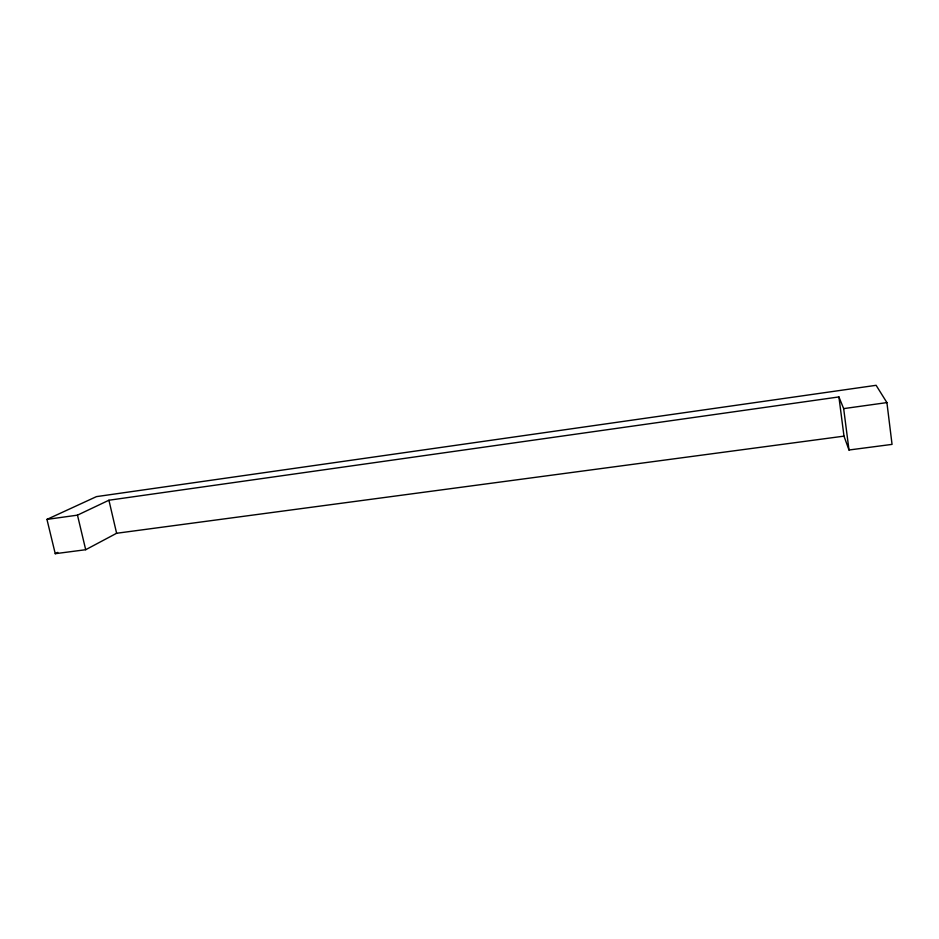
<?xml version="1.0" encoding="UTF-8"?>
<svg xmlns="http://www.w3.org/2000/svg" width="939" height="939" viewBox="0 0 939 939"><rect width="100%" height="100%" fill="white"/><g stroke="black" fill="none" stroke-linecap="round" stroke-linejoin="round"><path stroke-width="1.41" d="M85.695 549.714L116.612 533.27L843.985 436.142L848.997 450.004L892.05 444.382L886.909 402.596L876.11 385.307L96.447 496.625L46.95 519.396L55.248 553.693L85.695 549.714L77.479 515.147L108.924 500.229L838.914 396.927L843.668 408.618L848.997 450.004M55.248 553.693L57.819 552.367M46.95 519.396L77.479 515.147M843.668 408.618L886.909 402.596M108.924 500.229L116.612 533.27M838.914 396.927L843.985 436.142"/></g></svg>
